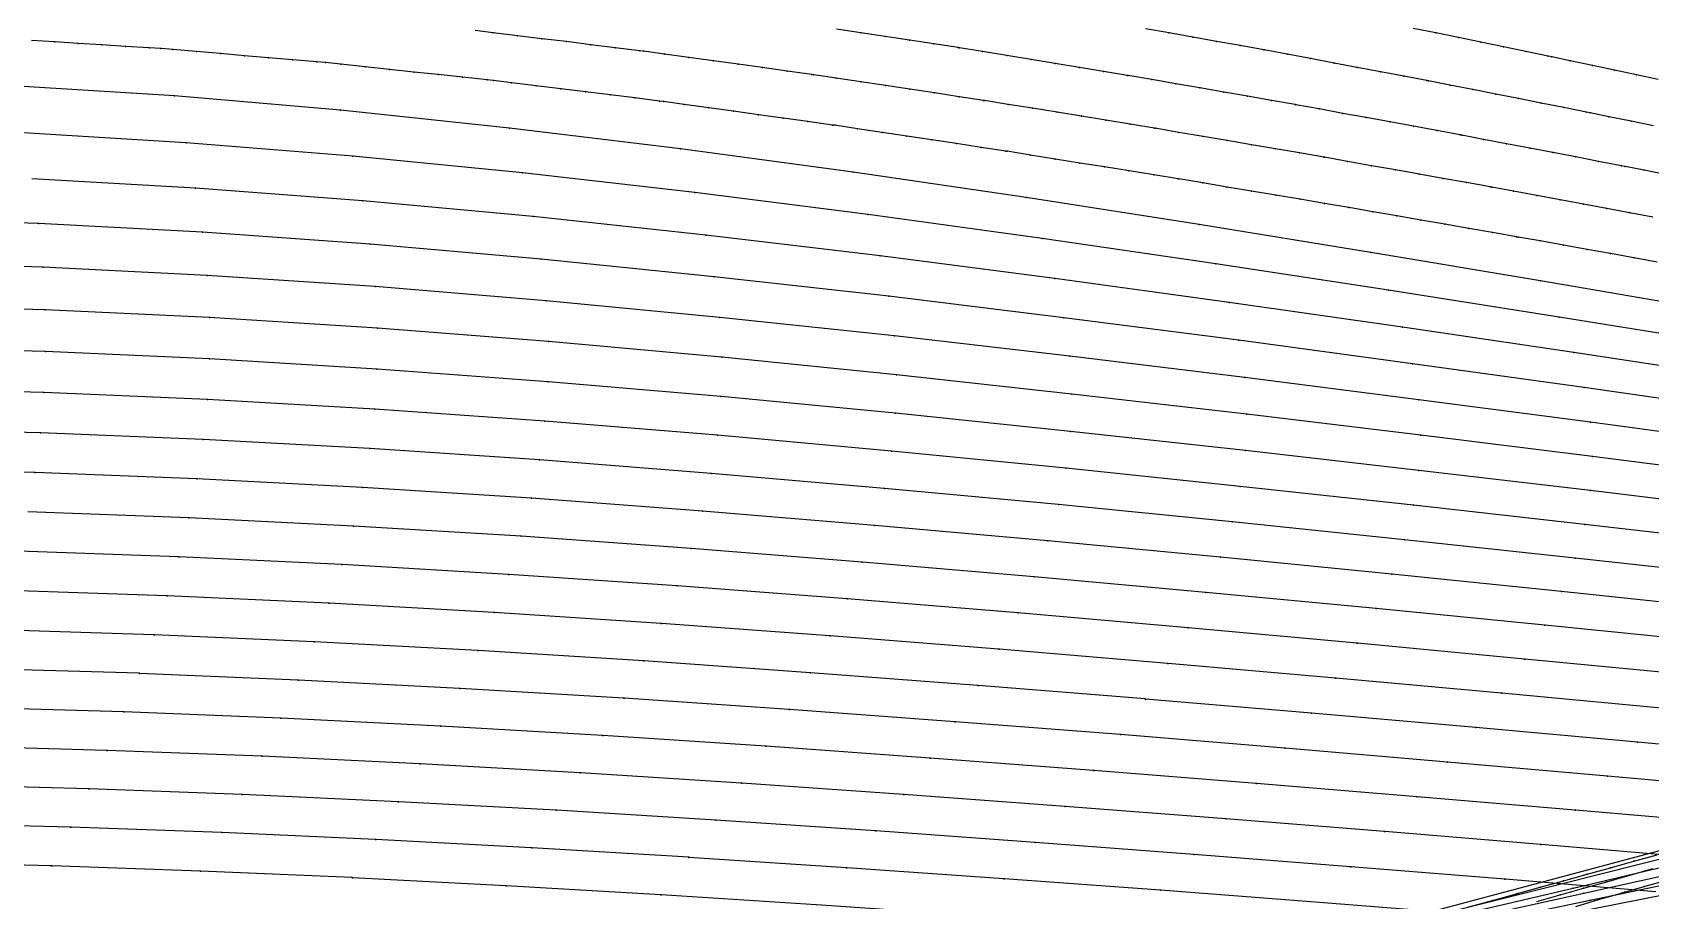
# Model space of a CAD drawing. Extents: x 0 to 4.67, y -4.5 to 1.66.
# Drawn here: x 1.544 to 3.088, y -0.417 to 0.411 of the extents above; entities that cross this region are included whole.
import ezdxf

# ---------------------------------------------------------------- set-up
doc = ezdxf.new("R2010")
doc.units = 0
doc.layers.get('0').update_dxf_attribs({"linetype": 'CONTINUOUS'})

msp = doc.modelspace()

# ---------------------------------------------------------------- linework, layer by layer
at = {"color": 4}
for points in [[(3.0947, 0.1924), (3.0725, 0.1964), (3.0502, 0.2004), (3.0278, 0.2044), (3.0054, 0.2084), (2.9829, 0.2125), (2.9619, 0.2162), (2.9603, 0.2165), (2.9376, 0.2205), (2.9149, 0.2244), (2.8921, 0.2284), (2.8692, 0.2324), (2.8463, 0.2364), (2.8233, 0.2404), (2.8009, 0.2443), (2.8003, 0.2444), (2.7772, 0.2483), (2.7541, 0.2522), (2.7309, 0.2561), (2.7076, 0.26), (2.6843, 0.2639), (2.661, 0.2678), (2.6381, 0.2717), (2.6376, 0.2718), (2.6143, 0.2755), (2.5908, 0.2793), (2.5673, 0.2831), (2.5439, 0.2868), (2.5203, 0.2906), (2.4968, 0.2944), (2.4743, 0.298), (2.4732, 0.2981), (2.4497, 0.3017), (2.4261, 0.3053), (2.4024, 0.3088), (2.3788, 0.3124), (2.3552, 0.316), (2.3316, 0.3195), (2.3101, 0.3228), (2.3079, 0.3231), (2.2843, 0.3263), (2.2607, 0.3296), (2.237, 0.3329), (2.2134, 0.3362), (2.1898, 0.3394), (2.1662, 0.3427), (2.1466, 0.3454), (2.1426, 0.3459), (2.1191, 0.3489), (2.0955, 0.3518), (2.072, 0.3547), (2.0485, 0.3576), (2.025, 0.3605), (2.0016, 0.3634), (1.9843, 0.3655), (1.9782, 0.3662), (1.9548, 0.3687), (1.9315, 0.3712), (1.9082, 0.3736), (1.885, 0.3761), (1.8618, 0.3786), (1.8386, 0.381), (1.8241, 0.3826), (1.8156, 0.3833), (1.7925, 0.3853), (1.7695, 0.3872), (1.7466, 0.3892), (1.7237, 0.3912), (1.7009, 0.3931), (1.6782, 0.395), (1.6669, 0.396), (1.6556, 0.3967), (1.633, 0.3981), (1.6104, 0.3995), (1.588, 0.4009), (1.5656, 0.4023), (1.5434, 0.4037)], [(3.0905, 0.2353), (3.0686, 0.2394), (3.0465, 0.2434), (3.0244, 0.2475), (3.0022, 0.2517), (2.98, 0.2558), (2.9576, 0.2599), (2.9368, 0.2637), (2.9352, 0.264), (2.9127, 0.2681), (2.8902, 0.2721), (2.8676, 0.2762), (2.8449, 0.2802), (2.8221, 0.2843), (2.7993, 0.2883), (2.7771, 0.2923), (2.7765, 0.2924), (2.7535, 0.2964), (2.7306, 0.3003), (2.7076, 0.3043), (2.6845, 0.3082), (2.6614, 0.3122), (2.6383, 0.3161), (2.6155, 0.32), (2.6151, 0.3201), (2.5918, 0.3239), (2.5686, 0.3276), (2.5453, 0.3314), (2.522, 0.3352), (2.4987, 0.339), (2.4753, 0.3428), (2.4529, 0.3464), (2.4519, 0.3466), (2.4285, 0.3501), (2.4051, 0.3537), (2.3817, 0.3572), (2.3582, 0.3608), (2.3348, 0.3643), (2.3114, 0.3679), (2.2901, 0.3711), (2.2879, 0.3714), (2.2644, 0.3746), (2.241, 0.3779), (2.2176, 0.3811), (2.1941, 0.3844), (2.1707, 0.3876), (2.1473, 0.3908), (2.1278, 0.3935), (2.1239, 0.394), (2.1005, 0.3968), (2.0771, 0.3997), (2.0538, 0.4026), (2.0305, 0.4054), (2.0072, 0.4082), (1.984, 0.4111), (1.9668, 0.4131)], [(3.1038, 0.2757), (3.0822, 0.28), (3.064, 0.2835), (3.0606, 0.2842), (3.0388, 0.2884), (3.017, 0.2926), (2.9951, 0.2968), (2.9731, 0.301), (2.951, 0.3052), (2.9289, 0.3094), (2.9082, 0.3133), (2.9067, 0.3136), (2.8844, 0.3177), (2.862, 0.3219), (2.8396, 0.326), (2.8171, 0.3301), (2.7946, 0.3342), (2.772, 0.3384), (2.75, 0.3424), (2.7494, 0.3425), (2.7266, 0.3465), (2.7039, 0.3505), (2.6811, 0.3545), (2.6582, 0.3585), (2.6353, 0.3624), (2.6124, 0.3664), (2.5899, 0.3703), (2.5894, 0.3704), (2.5664, 0.3742), (2.5434, 0.378), (2.5203, 0.3818), (2.4972, 0.3856), (2.4741, 0.3894), (2.4509, 0.3932), (2.4288, 0.3968), (2.4277, 0.3969), (2.4045, 0.4005), (2.3813, 0.404), (2.3581, 0.4076), (2.3349, 0.4111), (2.3117, 0.4146)], [(3.0912, 0.3223), (3.07, 0.3266), (3.0486, 0.331), (3.0306, 0.3347), (3.0272, 0.3353), (3.0057, 0.3397), (2.9841, 0.344), (2.9624, 0.3483), (2.9406, 0.3526), (2.9188, 0.3569), (2.8969, 0.3612), (2.8764, 0.3651), (2.8749, 0.3654), (2.8528, 0.3696), (2.8307, 0.3738), (2.8085, 0.378), (2.7863, 0.3822), (2.7639, 0.3864), (2.7416, 0.3906), (2.7198, 0.3947), (2.7192, 0.3948), (2.6967, 0.3988), (2.6742, 0.4028), (2.6516, 0.4069), (2.629, 0.4109), (2.6063, 0.4149)], [(3.0956, 0.3664), (3.0748, 0.3709), (3.0539, 0.3754), (3.0329, 0.3799), (3.0118, 0.3844), (2.994, 0.3882), (2.9906, 0.3889), (2.9693, 0.3933), (2.948, 0.3977), (2.9265, 0.4021), (2.905, 0.4065), (2.8834, 0.4109), (2.8618, 0.4153)], [(3.1428, 0.147), (2.9834, 0.1744), (2.8214, 0.2016), (2.6575, 0.2281), (2.4926, 0.2538), (2.3274, 0.278), (2.1628, 0.3003), (1.9994, 0.3202), (1.8382, 0.3372), (1.6799, 0.3508), (1.5252, 0.3606)], [(3.1614, 0.1141), (3.0012, 0.1399), (2.8383, 0.1655), (2.6736, 0.1906), (2.5078, 0.2148), (2.3418, 0.2376), (2.1763, 0.2587), (2.0121, 0.2774), (1.85, 0.2934), (1.6909, 0.3062), (1.5354, 0.3155)], [(3.176, 0.0817), (3.0151, 0.106), (2.8516, 0.1302), (2.6862, 0.1538), (2.5198, 0.1766), (2.3531, 0.1982), (2.187, 0.218), (2.0222, 0.2358), (1.8595, 0.2509), (1.6998, 0.2629), (1.5437, 0.2717)], [(3.1864, 0.0496), (3.0251, 0.0726), (2.8612, 0.0954), (2.6954, 0.1178), (2.5286, 0.1393), (2.3615, 0.1597), (2.195, 0.1784), (2.0297, 0.1951), (1.8666, 0.2094), (1.7065, 0.2208), (1.55, 0.229), (1.3979, 0.2338)], [(3.1927, 0.0178), (3.0312, 0.0396), (2.8671, 0.0611), (2.7011, 0.0823), (2.5341, 0.1026), (2.3668, 0.1219), (2.2001, 0.1396), (2.0346, 0.1554), (1.8713, 0.1689), (1.711, 0.1797), (1.5543, 0.1875), (1.4021, 0.192)], [(3.1946, -0.0137), (3.0331, 0.0068), (2.8691, 0.0272), (2.7031, 0.0472), (2.5361, 0.0665), (2.3689, 0.0847), (2.2022, 0.1015), (2.0368, 0.1165), (1.8735, 0.1292), (1.7132, 0.1394), (1.5566, 0.1468), (1.4043, 0.151)], [(3.1924, -0.0451), (3.0312, -0.0256), (2.8674, -0.0063), (2.7017, 0.0127), (2.535, 0.0309), (2.3679, 0.0482), (2.2015, 0.0641), (2.0363, 0.0782), (1.8733, 0.0903), (1.7133, 0.1), (1.5569, 0.107), (1.4049, 0.111)], [(3.1863, -0.0764), (3.0256, -0.0579), (2.8622, -0.0395), (2.6969, -0.0216), (2.5307, -0.0042), (2.3641, 0.0121), (2.1981, 0.0272), (2.0334, 0.0407), (1.8709, 0.0521), (1.7113, 0.0613), (1.5553, 0.0679), (1.4037, 0.0717)], [(3.1764, -0.1075), (3.0163, -0.09), (2.8535, -0.0725), (2.689, -0.0555), (2.5234, -0.039), (2.3575, -0.0235), (2.1921, -0.0092), (2.0281, 0.0036), (1.8662, 0.0145), (1.7072, 0.0232), (1.5519, 0.0295), (1.4009, 0.0331)], [(3.1628, -0.1387), (3.0035, -0.122), (2.8416, -0.1054), (2.6779, -0.0892), (2.5132, -0.0735), (2.3481, -0.0588), (2.1837, -0.0451), (2.0205, -0.033), (1.8594, -0.0226), (1.7013, -0.0144), (1.5467, -0.0084), (1.3966, -0.0049)], [(3.1457, -0.1699), (2.9874, -0.154), (2.8266, -0.1382), (2.6639, -0.1228), (2.5002, -0.1079), (2.3362, -0.0938), (2.1728, -0.0808), (2.0107, -0.0692), (1.8506, -0.0594), (1.6935, -0.0515), (1.5399, -0.0458)], [(3.1252, -0.2015), (2.9683, -0.1864), (2.9681, -0.1863), (2.8086, -0.1713), (2.8084, -0.1713), (2.6472, -0.1565), (2.647, -0.1565), (2.4847, -0.1423), (2.4845, -0.1423), (2.3219, -0.1289), (2.3217, -0.1289), (2.1597, -0.1166), (2.1595, -0.1166), (1.9988, -0.1056), (1.9985, -0.1056), (1.84, -0.0962), (1.8397, -0.0962), (1.684, -0.0888), (1.6837, -0.0887), (1.5316, -0.0834)], [(3.1019, -0.2335), (2.9463, -0.219), (2.9461, -0.219), (2.788, -0.2046), (2.7878, -0.2046), (2.6279, -0.1905), (2.6277, -0.1905), (2.4668, -0.177), (2.4666, -0.1769), (2.3054, -0.1642), (2.3052, -0.1642), (2.1446, -0.1524), (2.1443, -0.1524), (1.985, -0.142), (1.9848, -0.142), (1.8276, -0.1331), (1.8273, -0.1331), (1.6729, -0.1261), (1.6726, -0.1261), (1.5218, -0.121)], [(3.2268, -0.2796), (3.076, -0.2657), (3.0758, -0.2656), (2.9217, -0.2517), (2.9215, -0.2517), (2.7649, -0.2379), (2.7647, -0.2379), (2.6063, -0.2245), (2.6061, -0.2244), (2.4468, -0.2115), (2.4465, -0.2115), (2.2869, -0.1993), (2.2867, -0.1993), (2.1276, -0.1881), (2.1273, -0.1881), (1.9696, -0.1782), (1.9693, -0.1782), (1.8136, -0.1698), (1.8133, -0.1698), (1.6604, -0.1631), (1.6601, -0.1631), (1.5107, -0.1584)], [(3.1967, -0.3113), (3.0474, -0.298), (3.0473, -0.2979), (2.8947, -0.2846), (2.8946, -0.2846), (2.7396, -0.2713), (2.7394, -0.2713), (2.5827, -0.2584), (2.5825, -0.2584), (2.4248, -0.2461), (2.4245, -0.2461), (2.2666, -0.2344), (2.2663, -0.2344), (2.1089, -0.2237), (2.1086, -0.2237), (1.9525, -0.2143), (1.9522, -0.2143), (1.7981, -0.2063), (1.7979, -0.2063), (1.6466, -0.2), (1.6462, -0.1999), (1.4984, -0.1955)], [(3.1643, -0.3433), (3.0166, -0.3305), (3.0165, -0.3305), (2.8657, -0.3176), (2.8655, -0.3176), (2.7123, -0.3049), (2.7121, -0.3049), (2.5571, -0.2925), (2.5569, -0.2925), (2.401, -0.2807), (2.4007, -0.2807), (2.2446, -0.2695), (2.2443, -0.2695), (2.0887, -0.2593), (2.0884, -0.2593), (1.9341, -0.2503), (1.9338, -0.2503), (1.7814, -0.2427), (1.7812, -0.2427), (1.6316, -0.2367), (1.6312, -0.2367), (1.4851, -0.2325)], [(3.1298, -0.3756), (2.9839, -0.3633), (2.9838, -0.3633), (2.8348, -0.3509), (2.8346, -0.3509), (2.6832, -0.3387), (2.683, -0.3387), (2.5299, -0.3268), (2.5297, -0.3268), (2.3757, -0.3154), (2.3755, -0.3154), (2.2212, -0.3047), (2.2209, -0.3047), (2.0672, -0.2949), (2.0669, -0.2949), (1.9144, -0.2863), (1.9141, -0.2863), (1.7636, -0.2791), (1.7633, -0.279), (1.6155, -0.2734), (1.6152, -0.2734), (1.4708, -0.2694)], [(3.0935, -0.4083), (2.9495, -0.3963), (2.9493, -0.3963), (2.8023, -0.3844), (2.8021, -0.3844), (2.6526, -0.3727), (2.6525, -0.3726), (2.5013, -0.3612), (2.5011, -0.3612), (2.3491, -0.3503), (2.3488, -0.3503), (2.1965, -0.34), (2.1963, -0.34), (2.0445, -0.3306), (2.0442, -0.3306), (1.8937, -0.3224), (1.8934, -0.3224), (1.7448, -0.3154), (1.7445, -0.3154), (1.5986, -0.31), (1.5983, -0.31), (1.4558, -0.3063)], [(3.1941, -0.4527), (3.0558, -0.4413), (3.0557, -0.4413), (2.9136, -0.4297), (2.9135, -0.4297), (2.7684, -0.4182), (2.7683, -0.4182), (2.6208, -0.4069), (2.6206, -0.4069), (2.4715, -0.3959), (2.4713, -0.3959), (2.3213, -0.3853), (2.3211, -0.3853), (2.1708, -0.3755), (2.1706, -0.3754), (2.0208, -0.3664), (2.0206, -0.3664), (1.872, -0.3585), (1.8718, -0.3585), (1.7252, -0.3519), (1.7249, -0.3518), (1.581, -0.3467), (1.5806, -0.3467), (1.44, -0.3431)], [(1.5247, -0.6689), (1.6794, -0.6588), (1.8377, -0.6431), (1.9989, -0.6214), (2.1622, -0.594), (2.3268, -0.5615), (2.492, -0.5249), (2.6569, -0.485), (2.8208, -0.4428), (2.9829, -0.3996), (3.1423, -0.357)], [(1.5349, -0.6552), (1.6904, -0.6457), (1.8495, -0.6308), (2.0115, -0.6104), (2.1757, -0.5845), (2.3412, -0.5539), (2.5073, -0.5194), (2.673, -0.4818), (2.8377, -0.442), (3.0006, -0.4013), (3.1609, -0.3611)], [(1.5431, -0.6442), (1.6992, -0.6353), (1.859, -0.6213), (2.0217, -0.602), (2.1865, -0.5776), (2.3526, -0.5487), (2.5193, -0.5162), (2.6857, -0.4806), (2.851, -0.4431), (3.0145, -0.4047), (3.1754, -0.3668)], [(1.3974, -0.6397), (1.5494, -0.636), (1.706, -0.6276), (1.8661, -0.6143), (2.0292, -0.5961), (2.1944, -0.573), (2.3609, -0.5458), (2.5281, -0.515), (2.6949, -0.4815), (2.8607, -0.446), (3.0246, -0.4097), (3.1859, -0.3739)], [(1.4015, -0.6338), (1.5537, -0.6303), (1.7105, -0.6223), (1.8708, -0.6098), (2.0341, -0.5926), (2.1995, -0.5708), (2.3662, -0.545), (2.5335, -0.516), (2.7006, -0.4842), (2.8666, -0.4507), (3.0307, -0.4164), (3.1921, -0.3826)], [(3.1531, -0.4857), (3.0168, -0.4747), (3.0166, -0.4747), (2.8766, -0.4635), (2.8765, -0.4635), (2.7334, -0.4524), (2.7333, -0.4524), (2.5879, -0.4414), (2.5877, -0.4414), (2.4407, -0.4308), (2.4405, -0.4308), (2.2926, -0.4207), (2.2923, -0.4207), (2.1442, -0.4112), (2.144, -0.4111), (1.9963, -0.4025), (1.9961, -0.4025), (1.8496, -0.3949), (1.8494, -0.3948), (1.7048, -0.3885), (1.7046, -0.3885), (1.5627, -0.3835), (1.5623, -0.3835), (1.4237, -0.3801)], [(2.9149, -0.4228), (2.9376, -0.4166), (2.9603, -0.4103), (2.9614, -0.41), (2.9829, -0.404), (3.0054, -0.3978), (3.0278, -0.3916), (3.0502, -0.3854), (3.0725, -0.3792), (3.0947, -0.3731)], [(1.4038, -0.6304), (1.556, -0.6271), (1.7127, -0.6196), (1.873, -0.6077), (2.0362, -0.5914), (2.2016, -0.5708), (2.3683, -0.5464), (2.5356, -0.5189), (2.7026, -0.4889), (2.8685, -0.4571), (3.0326, -0.4247), (3.194, -0.3927)], [(2.98, -0.4175), (3.0022, -0.4113), (3.0244, -0.405), (3.0465, -0.3987), (3.0686, -0.3925), (3.0905, -0.3862)], [(3.017, -0.4222), (3.0388, -0.4158), (3.0606, -0.4095), (3.0635, -0.4087), (3.0822, -0.4034), (3.1038, -0.3973)]]:
    msp.add_lwpolyline(points, dxfattribs=at)
at = {"color": 2}
for p in [(1.5656, 0.4023, 3.0787), (1.984, 0.4111, 2.8079), (2.0072, 0.4082, 2.8079), (2.0305, 0.4054, 2.8079), (2.0538, 0.4026, 2.8079), (2.3349, 0.4111, 2.5495), (2.3581, 0.4076, 2.5495), (2.3813, 0.404, 2.5495), (2.629, 0.4109, 2.3036), (2.6516, 0.4069, 2.3036), (2.6742, 0.4028, 2.3036), (2.8834, 0.4109, 2.0702), (2.905, 0.4065, 2.0702), (2.9265, 0.4021, 2.0702), (1.588, 0.4009, 3.0787), (1.6104, 0.3995, 3.0787), (1.633, 0.3981, 3.0787), (1.6556, 0.3967, 3.0787), (1.6669, 0.396, 3.0787), (1.6782, 0.395, 3.0787), (1.7009, 0.3931, 3.0787), (1.7237, 0.3912, 3.0787), (1.7466, 0.3892, 3.0787), (1.7695, 0.3872, 3.0787), (2.0771, 0.3997, 2.8079), (2.1005, 0.3968, 2.8079), (2.1239, 0.394, 2.8079), (2.1278, 0.3935, 2.8079), (2.1473, 0.3908, 2.8079), (2.1707, 0.3876, 2.8079), (2.4045, 0.4005, 2.5495), (2.4277, 0.3969, 2.5495), (2.4288, 0.3968, 2.5495), (2.4509, 0.3932, 2.5495), (2.4741, 0.3894, 2.5495), (2.6967, 0.3988, 2.3036), (2.7192, 0.3948, 2.3036), (2.7198, 0.3947, 2.3036), (2.7416, 0.3906, 2.3036), (2.7639, 0.3864, 2.3036), (2.948, 0.3977, 2.0702), (2.9693, 0.3933, 2.0702), (2.9906, 0.3889, 2.0702), (2.994, 0.3882, 2.0702), (1.7925, 0.3853, 3.0787), (1.8156, 0.3833, 3.0787), (1.8241, 0.3826, 3.0787), (1.8386, 0.381, 3.0787), (1.8618, 0.3786, 3.0787), (1.885, 0.3761, 3.0787), (1.9082, 0.3736, 3.0787), (1.9315, 0.3712, 3.0787), (2.1941, 0.3844, 2.8079), (2.2176, 0.3811, 2.8079), (2.241, 0.3779, 2.8079), (2.2644, 0.3746, 2.8079), (2.2879, 0.3714, 2.8079), (2.2901, 0.3711, 2.8079), (2.4972, 0.3856, 2.5495), (2.5203, 0.3818, 2.5495), (2.5434, 0.378, 2.5495), (2.5664, 0.3742, 2.5495), (2.7863, 0.3822, 2.3036), (2.8085, 0.378, 2.3036), (2.8307, 0.3738, 2.3036), (3.0118, 0.3844, 2.0702), (3.0329, 0.3799, 2.0702), (3.0539, 0.3754, 2.0702), (3.0748, 0.3709, 2.0702), (1.9548, 0.3687, 3.0787), (1.9782, 0.3662, 3.0787), (1.9843, 0.3655, 3.0787), (2.0016, 0.3634, 3.0787), (2.025, 0.3605, 3.0787), (2.0485, 0.3576, 3.0787), (2.3114, 0.3679, 2.8079), (2.3348, 0.3643, 2.8079), (2.3582, 0.3608, 2.8079), (2.3817, 0.3572, 2.8079), (2.5894, 0.3704, 2.5495), (2.5899, 0.3703, 2.5495), (2.6124, 0.3664, 2.5495), (2.6353, 0.3624, 2.5495), (2.6582, 0.3585, 2.5495), (2.8528, 0.3696, 2.3036), (2.8749, 0.3654, 2.3036), (2.8764, 0.3651, 2.3036), (2.8969, 0.3612, 2.3036), (2.9188, 0.3569, 2.3036), (1.6799, 0.3508, 3.3621), (2.072, 0.3547, 3.0787), (2.0955, 0.3518, 3.0787), (2.1191, 0.3489, 3.0787), (2.1426, 0.3459, 3.0787), (2.1466, 0.3454, 3.0787), (2.1662, 0.3427, 3.0787), (2.4051, 0.3537, 2.8079), (2.4285, 0.3501, 2.8079), (2.4519, 0.3466, 2.8079), (2.4529, 0.3464, 2.8079), (2.4753, 0.3428, 2.8079), (2.6811, 0.3545, 2.5495), (2.7039, 0.3505, 2.5495), (2.7266, 0.3465, 2.5495), (2.7494, 0.3425, 2.5495), (2.75, 0.3424, 2.5495), (2.9406, 0.3526, 2.3036), (2.9624, 0.3483, 2.3036), (2.9841, 0.344, 2.3036), (1.8382, 0.3372, 3.3621), (2.1898, 0.3394, 3.0787), (2.2134, 0.3362, 3.0787), (2.237, 0.3329, 3.0787), (2.2607, 0.3296, 3.0787), (2.2843, 0.3263, 3.0787), (2.4987, 0.339, 2.8079), (2.522, 0.3352, 2.8079), (2.5453, 0.3314, 2.8079), (2.5686, 0.3276, 2.8079), (2.772, 0.3384, 2.5495), (2.7946, 0.3342, 2.5495), (2.8171, 0.3301, 2.5495), (2.8396, 0.326, 2.5495), (3.0057, 0.3397, 2.3036), (3.0272, 0.3353, 2.3036), (3.0306, 0.3347, 2.3036), (3.0486, 0.331, 2.3036), (3.07, 0.3266, 2.3036), (1.9994, 0.3202, 3.3621), (2.3079, 0.3231, 3.0787), (2.3101, 0.3228, 3.0787), (2.3316, 0.3195, 3.0787), (2.3552, 0.316, 3.0787), (2.3788, 0.3124, 3.0787), (2.4024, 0.3088, 3.0787), (2.5918, 0.3239, 2.8079), (2.6151, 0.3201, 2.8079), (2.6155, 0.32, 2.8079), (2.6383, 0.3161, 2.8079), (2.6614, 0.3122, 2.8079), (2.862, 0.3219, 2.5495), (2.8844, 0.3177, 2.5495), (2.9067, 0.3136, 2.5495), (2.9082, 0.3133, 2.5495), (2.9289, 0.3094, 2.5495), (1.6909, 0.3062, 3.6578), (1.85, 0.2934, 3.6578), (2.1628, 0.3003, 3.3621), (2.4261, 0.3053, 3.0787), (2.4497, 0.3017, 3.0787), (2.4732, 0.2981, 3.0787), (2.4743, 0.298, 3.0787), (2.4968, 0.2944, 3.0787), (2.6845, 0.3082, 2.8079), (2.7076, 0.3043, 2.8079), (2.7306, 0.3003, 2.8079), (2.7535, 0.2964, 2.8079), (2.951, 0.3052, 2.5495), (2.9731, 0.301, 2.5495), (2.9951, 0.2968, 2.5495), (2.3274, 0.278, 3.3621), (2.5203, 0.2906, 3.0787), (2.5439, 0.2868, 3.0787), (2.5673, 0.2831, 3.0787), (2.5908, 0.2793, 3.0787), (2.7765, 0.2924, 2.8079), (2.7771, 0.2923, 2.8079), (2.7993, 0.2883, 2.8079), (2.8221, 0.2843, 2.8079), (2.8449, 0.2802, 2.8079), (3.017, 0.2926, 2.5495), (3.0388, 0.2884, 2.5495), (3.0606, 0.2842, 2.5495), (3.064, 0.2835, 2.5495), (3.0822, 0.28, 2.5495), (1.6998, 0.2629, 3.9661), (2.0121, 0.2774, 3.6578), (2.6143, 0.2755, 3.0787), (2.6376, 0.2718, 3.0787), (2.6381, 0.2717, 3.0787), (2.661, 0.2678, 3.0787), (2.6843, 0.2639, 3.0787), (2.8676, 0.2762, 2.8079), (2.8902, 0.2721, 2.8079), (2.9127, 0.2681, 2.8079), (2.9352, 0.264, 2.8079), (2.9368, 0.2637, 2.8079), (1.8595, 0.2509, 3.9661), (2.1763, 0.2587, 3.6578), (2.4926, 0.2538, 3.3621), (2.7076, 0.26, 3.0787), (2.7309, 0.2561, 3.0787), (2.7541, 0.2522, 3.0787), (2.7772, 0.2483, 3.0787), (2.9576, 0.2599, 2.8079), (2.98, 0.2558, 2.8079), (3.0022, 0.2517, 2.8079), (3.0244, 0.2475, 2.8079), (2.0222, 0.2358, 3.9661), (2.3418, 0.2376, 3.6578), (2.8003, 0.2444, 3.0787), (2.8009, 0.2443, 3.0787), (2.8233, 0.2404, 3.0787), (2.8463, 0.2364, 3.0787), (2.8692, 0.2324, 3.0787), (3.0465, 0.2434, 2.8079), (3.0686, 0.2394, 2.8079), (1.55, 0.229, 4.2868), (1.7065, 0.2208, 4.2868), (2.187, 0.218, 3.9661), (2.6575, 0.2281, 3.3621), (2.8921, 0.2284, 3.0787), (2.9149, 0.2244, 3.0787), (2.9376, 0.2205, 3.0787), (2.9603, 0.2165, 3.0787), (2.9619, 0.2162, 3.0787), (1.8666, 0.2094, 4.2868), (2.5078, 0.2148, 3.6578), (2.8214, 0.2016, 3.3621), (2.9829, 0.2125, 3.0787), (3.0054, 0.2084, 3.0787), (3.0278, 0.2044, 3.0787), (1.5543, 0.1875, 4.62), (2.0297, 0.1951, 4.2868), (2.3531, 0.1982, 3.9661), (2.6736, 0.1906, 3.6578), (3.0502, 0.2004, 3.0787), (3.0725, 0.1964, 3.0787), (1.711, 0.1797, 4.62), (2.195, 0.1784, 4.2868), (2.5198, 0.1766, 3.9661), (2.9834, 0.1744, 3.3621), (1.8713, 0.1689, 4.62), (2.0346, 0.1554, 4.62), (2.3615, 0.1597, 4.2868), (2.8383, 0.1655, 3.6578), (1.5566, 0.1468, 4.9656), (1.7132, 0.1394, 4.9656), (2.2001, 0.1396, 4.62), (2.5286, 0.1393, 4.2868), (2.6862, 0.1538, 3.9661), (3.0012, 0.1399, 3.6578), (1.8735, 0.1292, 4.9656), (2.8516, 0.1302, 3.9661), (2.0368, 0.1165, 4.9656), (2.3668, 0.1219, 4.62), (2.6954, 0.1178, 4.2868), (1.5569, 0.107, 5.3238), (1.7133, 0.1, 5.3238), (2.2022, 0.1015, 4.9656), (2.5341, 0.1026, 4.62), (2.8612, 0.0954, 4.2868), (3.0151, 0.106, 3.9661), (1.8733, 0.0903, 5.3238), (2.0363, 0.0782, 5.3238), (2.3689, 0.0847, 4.9656), (2.7011, 0.0823, 4.62), (1.5553, 0.0679, 5.6944), (2.2015, 0.0641, 5.3238), (2.5361, 0.0665, 4.9656), (3.0251, 0.0726, 4.2868), (1.7113, 0.0613, 5.6944), (1.8709, 0.0521, 5.6944), (2.3679, 0.0482, 5.3238), (2.7031, 0.0472, 4.9656), (2.8671, 0.0611, 4.62), (2.0334, 0.0407, 5.6944), (2.535, 0.0309, 5.3238), (3.0312, 0.0396, 4.62), (1.5519, 0.0295, 6.0774), (1.7072, 0.0232, 6.0774), (2.1981, 0.0272, 5.6944), (2.8691, 0.0272, 4.9656), (1.8662, 0.0145, 6.0774), (2.0281, 0.0036, 6.0774), (2.3641, 0.0121, 5.6944), (2.7017, 0.0127, 5.3238), (3.0331, 0.0068, 4.9656), (1.5467, -0.0084, 6.4729), (1.7013, -0.0144, 6.4729), (2.1921, -0.0092, 6.0774), (2.5307, -0.0042, 5.6944), (2.8674, -0.0063, 5.3238), (1.8594, -0.0226, 6.4729), (2.3575, -0.0235, 6.0774), (2.6969, -0.0216, 5.6944), (3.0312, -0.0256, 5.3238), (2.0205, -0.033, 6.4729), (2.1837, -0.0451, 6.4729), (2.5234, -0.039, 6.0774), (2.8622, -0.0395, 5.6944), (1.6935, -0.0515, 6.8809), (1.8506, -0.0594, 6.8809), (2.3481, -0.0588, 6.4729), (2.689, -0.0555, 6.0774), (3.0256, -0.0579, 5.6944), (2.0107, -0.0692, 6.8809), (2.5132, -0.0735, 6.4729), (2.8535, -0.0725, 6.0774), (1.6837, -0.0887, 7.3014), (1.684, -0.0888, 7.3014), (2.1728, -0.0808, 6.8809), (2.6779, -0.0892, 6.4729), (3.0163, -0.09, 6.0774), (1.8397, -0.0962, 7.3014), (1.84, -0.0962, 7.3014), (1.9985, -0.1056, 7.3014), (1.9988, -0.1056, 7.3014), (2.3362, -0.0938, 6.8809), (2.5002, -0.1079, 6.8809), (2.8416, -0.1054, 6.4729), (2.1595, -0.1166, 7.3014), (2.1597, -0.1166, 7.3014), (2.6639, -0.1228, 6.8809), (3.0035, -0.122, 6.4729), (1.6726, -0.1261, 7.7343), (1.6729, -0.1261, 7.7343), (1.8273, -0.1331, 7.7343), (1.8276, -0.1331, 7.7343), (2.3217, -0.1289, 7.3014), (2.3219, -0.1289, 7.3014), (2.8266, -0.1382, 6.8809), (1.9848, -0.142, 7.7343), (1.985, -0.142, 7.7343), (2.1443, -0.1524, 7.7343), (2.1446, -0.1524, 7.7343), (2.4845, -0.1423, 7.3014), (2.4847, -0.1423, 7.3014), (2.9874, -0.154, 6.8809), (1.6601, -0.1631, 8.1797), (1.6604, -0.1631, 8.1797), (1.8133, -0.1698, 8.1797), (1.8136, -0.1698, 8.1797), (2.3052, -0.1642, 7.7343), (2.3054, -0.1642, 7.7343), (2.647, -0.1565, 7.3014), (2.6472, -0.1565, 7.3014), (1.9693, -0.1782, 8.1797), (1.9696, -0.1782, 8.1797), (2.4666, -0.1769, 7.7343), (2.4668, -0.177, 7.7343), (2.8084, -0.1713, 7.3014), (2.8086, -0.1713, 7.3014), (1.6462, -0.1999, 8.6376), (1.6466, -0.2, 8.6376), (2.1273, -0.1881, 8.1797), (2.1276, -0.1881, 8.1797), (2.2867, -0.1993, 8.1797), (2.2869, -0.1993, 8.1797), (2.6277, -0.1905, 7.7343), (2.6279, -0.1905, 7.7343), (2.9681, -0.1863, 7.3014), (2.9683, -0.1864, 7.3014), (1.7979, -0.2063, 8.6376), (1.7981, -0.2063, 8.6376), (1.9522, -0.2143, 8.6376), (1.9525, -0.2143, 8.6376), (2.4465, -0.2115, 8.1797), (2.4468, -0.2115, 8.1797), (2.7878, -0.2046, 7.7343), (2.788, -0.2046, 7.7343), (2.1086, -0.2237, 8.6376), (2.1089, -0.2237, 8.6376), (2.6061, -0.2244, 8.1797), (2.6063, -0.2245, 8.1797), (2.9461, -0.219, 7.7343), (2.9463, -0.219, 7.7343), (1.6312, -0.2367, 9.1079), (1.6316, -0.2367, 9.1079), (1.7812, -0.2427, 9.1079), (1.7814, -0.2427, 9.1079), (2.2663, -0.2344, 8.6376), (2.2666, -0.2344, 8.6376), (2.4245, -0.2461, 8.6376), (2.4248, -0.2461, 8.6376), (2.7647, -0.2379, 8.1797), (2.7649, -0.2379, 8.1797), (1.9338, -0.2503, 9.1079), (1.9341, -0.2503, 9.1079), (2.0884, -0.2593, 9.1079), (2.0887, -0.2593, 9.1079), (2.5825, -0.2584, 8.6376), (2.5827, -0.2584, 8.6376), (2.9215, -0.2517, 8.1797), (2.9217, -0.2517, 8.1797), (1.6152, -0.2734, 9.5907), (1.6155, -0.2734, 9.5907), (2.2443, -0.2695, 9.1079), (2.2446, -0.2695, 9.1079), (2.7394, -0.2713, 8.6376), (2.7396, -0.2713, 8.6376), (3.0758, -0.2656, 8.1797), (3.076, -0.2657, 8.1797), (1.7633, -0.279, 9.5907), (1.7636, -0.2791, 9.5907), (1.9141, -0.2863, 9.5907), (1.9144, -0.2863, 9.5907), (2.4007, -0.2807, 9.1079), (2.401, -0.2807, 9.1079), (2.5569, -0.2925, 9.1079), (2.5571, -0.2925, 9.1079), (2.8946, -0.2846, 8.6376), (2.8947, -0.2846, 8.6376), (2.0669, -0.2949, 9.5907), (2.0672, -0.2949, 9.5907), (2.2209, -0.3047, 9.5907), (2.2212, -0.3047, 9.5907), (2.7121, -0.3049, 9.1079), (2.7123, -0.3049, 9.1079), (3.0473, -0.2979, 8.6376), (3.0474, -0.298, 8.6376), (1.5983, -0.31, 10.086), (1.5986, -0.31, 10.086), (1.7445, -0.3154, 10.086), (1.7448, -0.3154, 10.086), (1.8934, -0.3224, 10.086), (1.8937, -0.3224, 10.086), (2.3755, -0.3154, 9.5907), (2.3757, -0.3154, 9.5907), (2.8655, -0.3176, 9.1079), (2.8657, -0.3176, 9.1079), (2.0442, -0.3306, 10.086), (2.0445, -0.3306, 10.086), (2.5297, -0.3268, 9.5907), (2.5299, -0.3268, 9.5907), (2.683, -0.3387, 9.5907), (2.6832, -0.3387, 9.5907), (3.0165, -0.3305, 9.1079), (3.0166, -0.3305, 9.1079), (1.5806, -0.3467, 10.5937), (1.581, -0.3467, 10.5937), (1.7249, -0.3518, 10.5937), (1.7252, -0.3519, 10.5937), (2.1963, -0.34, 10.086), (2.1965, -0.34, 10.086), (2.3488, -0.3503, 10.086), (2.3491, -0.3503, 10.086), (2.8346, -0.3509, 9.5907), (2.8348, -0.3509, 9.5907), (1.8718, -0.3585, 10.5937), (1.872, -0.3585, 10.5937), (2.0206, -0.3664, 10.5937), (2.0208, -0.3664, 10.5937), (2.5011, -0.3612, 10.086), (2.5013, -0.3612, 10.086), (2.9838, -0.3633, 9.5907), (2.9839, -0.3633, 9.5907), (1.5623, -0.3835, 11.114), (1.5627, -0.3835, 11.114), (2.1706, -0.3754, 10.5937), (2.1708, -0.3755, 10.5937), (2.3211, -0.3853, 10.5937), (2.3213, -0.3853, 10.5937), (2.6525, -0.3726, 10.086), (2.6526, -0.3727, 10.086), (2.8021, -0.3844, 10.086), (2.8023, -0.3844, 10.086), (3.0502, -0.3854, 3.0787), (3.0725, -0.3792, 3.0787), (1.7046, -0.3885, 11.114), (1.7048, -0.3885, 11.114), (1.8494, -0.3948, 11.114), (1.8496, -0.3949, 11.114), (2.4713, -0.3959, 10.5937), (2.4715, -0.3959, 10.5937), (2.9493, -0.3963, 10.086), (2.9495, -0.3963, 10.086), (2.9829, -0.3996, 3.3621), (3.0006, -0.4013, 3.6578), (3.0054, -0.3978, 3.0787), (3.0278, -0.3916, 3.0787), (3.0465, -0.3987, 2.8079), (3.0686, -0.3925, 2.8079), (1.9961, -0.4025, 11.114), (1.9963, -0.4025, 11.114), (2.144, -0.4111, 11.114), (2.1442, -0.4112, 11.114), (2.6206, -0.4069, 10.5937), (2.6208, -0.4069, 10.5937), (2.9376, -0.4166, 3.0787), (2.9603, -0.4103, 3.0787), (2.9614, -0.41, 3.0787), (2.9829, -0.404, 3.0787), (3.0022, -0.4113, 2.8079), (3.0145, -0.4047, 3.9661), (3.0244, -0.405, 2.8079), (3.0246, -0.4097, 4.2868), (3.0307, -0.4164, 4.62), (3.0388, -0.4158, 2.5495), (3.0606, -0.4095, 2.5495), (3.0635, -0.4087, 2.5495), (3.0822, -0.4034, 2.5495)]:
    msp.add_point(p, dxfattribs=at)

doc.saveas('drawing.dxf')
